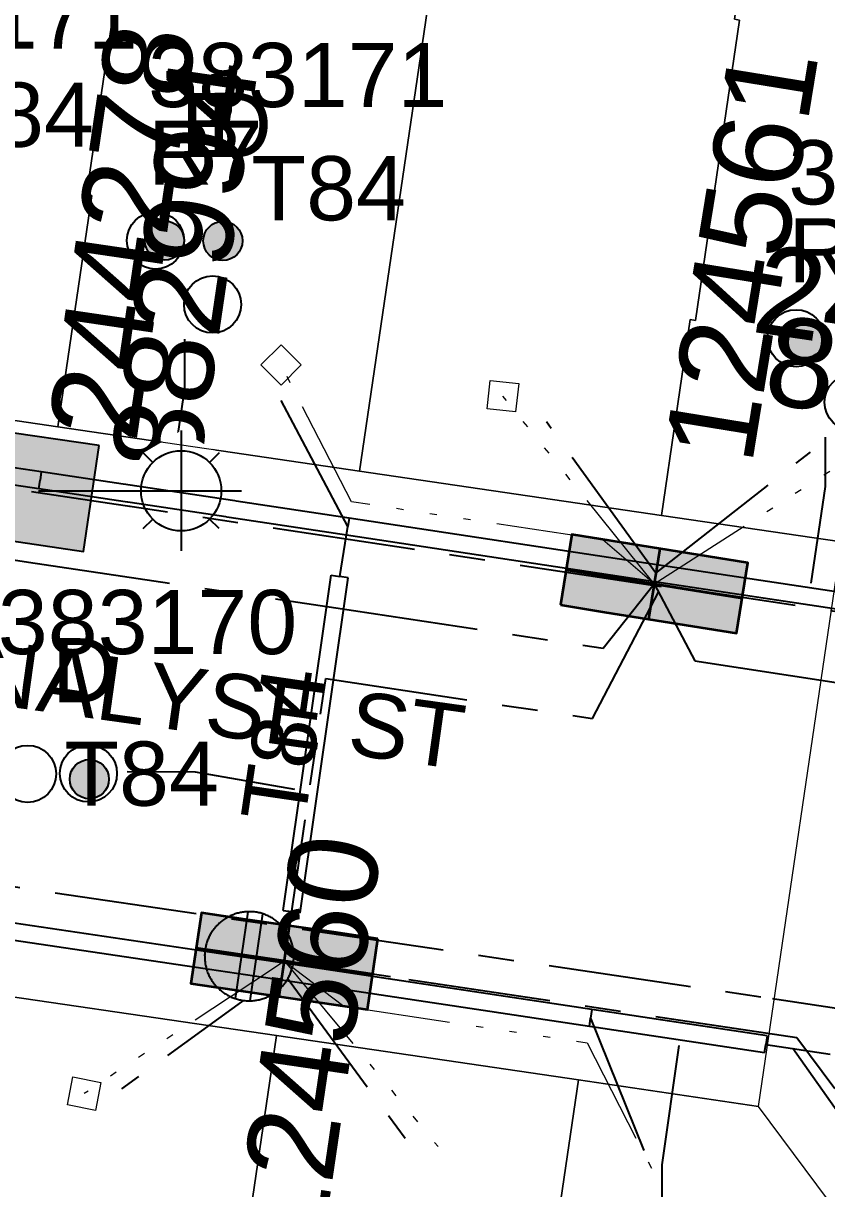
# Model space of a CAD drawing. Header units: metres. Extents: x 302924 to 304532, y 6268290 to 6269135.
# Drawn here: x 304028.84 to 304051.36, y 6268483.68 to 6268516.36 of the extents above; entities that cross this region are included whole.
import ezdxf
from ezdxf.enums import TextEntityAlignment as Align

# ---------------------------------------------------------------- set-up
doc = ezdxf.new("R2010")
doc.units = ezdxf.units.M
doc.linetypes.add('Cable Exist UG', pattern=[7, 4, -1, 1, -1])
doc.linetypes.add('PHANTOMX2', pattern=[6.6, 3, -0.75, 0.2, -0.75, 0.2, -0.75, 0.2, -0.75])
doc.layers.get('0').update_dxf_attribs({"color": 6})
for name, color, linetype, lineweight in [('_User Miscellaneous1', 30, 'Continuous', 13), ('_User Miscellaneous5', 121, 'Continuous', 13), ('_User_HV_Exist', 1, 'Continuous', 35), ('_User_LV_Exist', 5, 'Continuous', 35), ('Cadastre Roads_SP_EXT', 218, 'Continuous', 15), ('Mains_HV_EXT', 13, 'Continuous', 25), ('Mains_LV_EXT', 163, 'Continuous', 25), ('Mains_LV_SL_EXT', 135, 'Continuous', 25), ('Services_SP_EXT', 42, 'PHANTOMX2', 20)]:
    doc.layers.add(name, color=color, linetype=linetype, lineweight=lineweight)
for name, color, linetype in [('Duct_SP_EXT', 30, 'Continuous'), ('Equip_LV_EXT', 7, 'Continuous'), ('Equip_SP_SL_EXT', 7, 'Continuous'), ('SupportsUG_SP_LV_EXT', 7, 'Continuous'), ('SupportsUG_SP_LV_SL_EXT', 7, 'Continuous'), ('Trench_SP_EXT', 7, 'Continuous')]:
    doc.layers.add(name, color=color, linetype=linetype)
doc.styles.add('COLUMN_LABEL', font='arial.ttf', dxfattribs={"height": 2})
doc.styles.add('iecARIAL', font='arial.ttf', dxfattribs={"height": 2})
doc.styles.add('POLE_LABEL', font='arial.ttf', dxfattribs={"height": 2})
doc.styles.add('SL_LABEL', font='arial.ttf', dxfattribs={"height": 2})
doc.styles.get("Standard").update_dxf_attribs({"font": 'arial.ttf'})

# ---------------------------------------------------------------- blocks, each defined once
blk = doc.blocks.new('COLUMN_EXT')
blk.add_hatch(color=256).paths.add_polyline_path([(1.5, -1.5), (1.5, 1.5), (-1.5, 1.5), (-1.5, -1.5)])
blk.add_lwpolyline([(1.5, 1.5), (-1.5, 1.5), (-1.5, -1.5), (1.5, -1.5)], close=True)
at = {"flags": 1}
blk.add_attdef('Z', (-1.813, 2.351), '', height=0.2, rotation=180, dxfattribs=at)
at = {"flags": 9}
for tag, p in [('NOTES', (-1.813, 2)), ('STREETNAME', (-1.813, 1.6)), ('SUBURB', (-1.813, 1.8)), ('LOCATION', (-1.813, 1.4)), ('LEGEND', (-1.813, 1.2)), ('USAGE', (-1.813, 1)), ('OWNED_BY', (-1.813, 0.6)), ('STATE', (-1.813, 0.8)), ('COLUMN_TYPE', (-1.813, 0.4))]:
    blk.add_attdef(tag, text='', height=0.2, rotation=180, dxfattribs=at).set_placement(p, align=Align.MIDDLE_LEFT)
for tag, style, p in [('STREET_CODE', 'COLUMN_LABEL', (-1.813, 0.2)), ('STRUCTURE_PLANT_NUMBER', 'POLE_LABEL', (-1.813, -0.031))]:
    blk.add_attdef(tag, text='', height=0.2, rotation=180, dxfattribs=dict(at, style=style)).set_placement(p, align=Align.MIDDLE_LEFT)
at = {"style": 'COLUMN_LABEL', "width": 0.9, "flags": 8}
blk.add_attdef('ASSET_NUM', text='', height=2, rotation=270, dxfattribs=at).set_placement((2, -4), align=Align.MIDDLE_LEFT)
blk = doc.blocks.new('PILLAR_EXT')
blk.add_hatch(color=256).paths.add_polyline_path([(-2.5, 1), (-2.5, -1), (2.5, -1), (2.5, 1)])
for p, q in [((0, 1), (0, -1)), ((-2.5, 0), (2.5, 0))]:
    blk.add_line(p, q)
at = {"ltscale": 10}
blk.add_line((2.5, 0), (-2.5, 0), dxfattribs=at)
blk.add_lwpolyline([(-2.5, -1), (-1.25, -1), (1.25, -1), (2.5, -1), (2.5, 1), (-2.5, 1)], close=True)
at = {"width": 0.9, "flags": 8}
blk.add_attdef('ASSET_NUM', text='', height=2, rotation=90, dxfattribs=at).set_placement((-2, 4), align=Align.MIDDLE_LEFT)
for tag, p, flags in [('OWNED_BY', (0, -0.2), 9), ('STATE', (0, -0.4), 9), ('SUPPORT_TYPE', (0, -0.6), 9), ('USAGE', (0, -0.8), 9), ('LEGEND', (0, -1), 9), ('LOCATION', (0, -1.2), 9), ('NOTES', (0, -1.4), 9), ('STREETNAME', (0, -1.8), 9), ('PARENT', (0, -1.6), 9), ('SUBURB', (0, -2), 1)]:
    blk.add_attdef(tag, p, '', height=0.2, dxfattribs=dict(flags=flags))
blk = doc.blocks.new('DUCT_EXT')
blk.add_circle((0, 0.8), 0.8)
at = {"flags": 1}
blk.add_attdef('Z', (0, 0), '', height=0.2, dxfattribs=at)
at = {"flags": 9}
for tag, p in [('DUCT_CODE', (0, 0)), ('XSECT_TYPE', (0, -0.2)), ('FB_REFERENCE', (0, -0.4)), ('STATE', (0, -0.6)), ('NOTES', (0, -0.8))]:
    blk.add_attdef(tag, text='', height=0.2, dxfattribs=at).set_placement(p, align=Align.MIDDLE_LEFT)
blk = doc.blocks.new('SL_LANTERN_EXT')
at = {"flags": 9}
for tag, p in [('LRATECODE', (-7.4, 0)), ('LOUTREACHVOCAB', (-7.2, 0)), ('LOUTREACH', (-7, 0)), ('LANTNUMBER', (-6.6, 0)), ('LNEW', (-6.4, 0)), ('LMASTVOCAB', (-6.2, 0)), ('LMAST', (-6, 0)), ('LLAMPVOCAB', (-5.8, 0)), ('LLAMP', (-5.6, 0)), ('LEXIST', (-5.4, 0)), ('LCHARGE3PERCENT', (-5.2, 0)), ('LCHARGE3', (-5, 0)), ('LCHARGE2PERCENT', (-4.8, 0)), ('LCHARGE2', (-4.6, 0)), ('LCHARGE1PERCENT', (-4.4, 0)), ('LCHARGE1', (-4.2, 0)), ('LCATEGORY', (-4, 0)), ('LBRACKETVOCAB', (-3.8, 0)), ('LBRACKET', (-3.6, 0)), ('LKINGHEIGHT', (-3.4, 0)), ('CREPLACE', (-3.2, 0)), ('CREMOVE', (-3, 0)), ('CNUMBER', (-2.8, 0)), ('CNEW', (-2.6, 0)), ('CEXIST', (-2.4, 0)), ('USAGE', (-2.2, 0)), ('STATE', (-2, 0)), ('OWNED_BY', (-1.8, 0)), ('ORIENTATION', (-1.6, 0)), ('OPERATING_VOLTAGE', (-1.4, 0)), ('NO_PHASES', (-1.2, 0)), ('LANTERN_TYPE', (-1, 0)), ('LANTERN_PURPOSE', (-0.8, 0)), ('CONTROL_TYPE', (-0.6, 0)), ('CONSTRUCTED_VOLTAGE', (-0.4, 0))]:
    blk.add_attdef(tag, text='', height=0.001, rotation=270, dxfattribs=at).set_placement(p, align=Align.MIDDLE_LEFT)
at = {"style": 'SL_LABEL', "flags": 9}
blk.add_attdef('STREET_CODE', text='', height=0.001, rotation=270, dxfattribs=at).set_placement((0.001, 0), align=Align.MIDDLE_LEFT)
at = {"flags": 1}
blk.add_attdef('Z', (0, 0), '', height=0.001, rotation=270, dxfattribs=at)
at = {"width": 0.9}
blk.add_attdef('LNUMBER', text='', height=1, dxfattribs=at).set_placement((7, -1), align=Align.MIDDLE_LEFT)
at = {"flags": 9}
for tag, p in [('LREMOVE', (0, -7.6)), ('LREPLACE', (0, -7.8)), ('LTYPE', (0, -8)), ('LTYPEVOCAB', (0, -8.2)), ('LEGEND', (0, -8.4)), ('SUBURB', (0, -8.6)), ('STREETNAME', (0, -8.8)), ('LOCATION', (0, -9)), ('NOTES', (0, -9.2)), ('MAINTAINED_BY', (0, -9.863))]:
    blk.add_attdef(tag, text='', height=0.001, dxfattribs=at).set_placement(p, align=Align.MIDDLE_LEFT)
blk.add_attdef('OPERATED_BY', (0, -9.607), '', height=0.001, dxfattribs=at)
at = {"transparency": 33554687}
blk.add_wipeout([(5.688, 0), (5.061, -1.061), (4, -1.688), (2.939, -1.061), (2.313, 0), (2.939, 1.061), (4, 1.687), (5.061, 1.061)], dxfattribs=at)
for p, q in [((4, 1.687), (4, 0)), ((2.939, 1.061), (3.205, 0.795)), ((5.061, 1.061), (4.795, 0.795)), ((0, 0), (4, 0)), ((4, 0), (5.688, 0)), ((4, 0), (4, -1.688)), ((2.939, -1.061), (3.205, -0.795)), ((5.061, -1.061), (4.795, -0.795))]:
    blk.add_line(p, q)
blk.add_circle((4, 0), 1.125)
blk = doc.blocks.new('CCP_EXT')
at = {"flags": 9}
for tag, p in [('OWNED_BY', (0, -1)), ('USAGE', (0, -1.2)), ('LEGEND', (0, -1.4)), ('LIFE_SUPPORT', (0, -1.6)), ('STATE', (0, -1.8)), ('NOTES', (0, -2))]:
    blk.add_attdef(tag, text='', height=0.2, dxfattribs=at).set_placement(p, align=Align.MIDDLE_LEFT)
at = {"transparency": 33554687}
blk.add_wipeout([(0, 0.566), (0.566, 0), (0, -0.566), (-0.566, 0)], dxfattribs=at)
blk.add_lwpolyline([(-0.566, 0), (0, 0.566), (0.566, 0), (0, -0.566), (-0.566, 0)])
at = {"flags": 1}
blk.add_attdef('Z', (0, 0), '', height=0.2, dxfattribs=at)
at = {"flags": 9}
for tag, p in [('CCP_TYPE', (0, 0)), ('CONSTRUCTED_VOLTAGE', (0, -0.2)), ('NO_PHASES', (0, -0.4)), ('OPERATING_VOLTAGE', (0, -0.6)), ('ORIENTATION', (0, -0.8))]:
    blk.add_attdef(tag, text='', height=0.2, dxfattribs=at).set_placement(p, align=Align.MIDDLE_LEFT)
blk = doc.blocks.new('LV_UG_LINKS_CLOSED_EXT')
at = {"layer": 'Equip_LV_EXT'}
for tag, flags, p in [('ACTUAL_STATUS', 9, (3, -2)), ('CONSTRUCTED_VOLTAGE', 9, (3, -2.2)), ('OPERATING_VOLTAGE', 9, (3, -2.6)), ('NO_PHASES', 9, (3, -2.4)), ('ORIENTATION', 9, (3, -2.8)), ('STATE', 9, (3, -3)), ('SWITCH_TYPE', 9, (3, -3.2)), ('USAGE', 9, (3, -3.4)), ('NOTES', 9, (3, -3.6)), ('OWNED_BY', 9, (3, -3.8)), ('OPERATED_BY', 9, (3, -4)), ('MAINTAINED_BY', 9, (3, -4.2)), ('TYPE', 9, (3, -4.6)), ('NUMBER_OF_PHASES', 9, (3, -4.4)), ('Z', 1, (3, -4.8))]:
    blk.add_attdef(tag, text='', height=0.2, dxfattribs=dict(at, flags=flags)).set_placement(p, align=Align.MIDDLE_LEFT)
at = {"transparency": 33554687}
blk.add_wipeout([(4, 1.25), (3.969, 1.25), (3.939, 1.248), (3.908, 1.247), (3.877, 1.244), (3.847, 1.241), (3.817, 1.236), (3.786, 1.232), (3.756, 1.226), (3.726, 1.22), (3.696, 1.213), (3.667, 1.205), (3.637, 1.196), (3.608, 1.187), (3.579, 1.177), (3.55, 1.166), (3.522, 1.155), (3.493, 1.143), (3.466, 1.13), (3.438, 1.117), (3.411, 1.102), (3.384, 1.088), (3.357, 1.072), (3.331, 1.056), (3.306, 1.039), (3.28, 1.022), (3.255, 1.004), (3.231, 0.985), (3.207, 0.966), (3.184, 0.947), (3.161, 0.926), (3.138, 0.905), (3.116, 0.884), (3.095, 0.862), (3.074, 0.839), (3.053, 0.816), (3.034, 0.793), (3.015, 0.769), (2.996, 0.745), (2.978, 0.72), (2.961, 0.694), (2.944, 0.669), (2.928, 0.643), (2.912, 0.616), (2.898, 0.589), (2.883, 0.562), (2.87, 0.534), (2.857, 0.507), (2.845, 0.478), (2.834, 0.45), (2.823, 0.421), (2.813, 0.392), (2.804, 0.363), (2.795, 0.333), (2.787, 0.304), (2.78, 0.274), (2.774, 0.244), (2.768, 0.214), (2.764, 0.183), (2.759, 0.153), (2.756, 0.123), (2.753, 0.092), (2.752, 0.061), (2.75, 0.031), (2.75, 0), (2.75, -0.031), (2.752, -0.061), (2.753, -0.092), (2.756, -0.123), (2.759, -0.153), (2.764, -0.183), (2.768, -0.214), (2.774, -0.244), (2.78, -0.274), (2.787, -0.304), (2.795, -0.333), (2.804, -0.363), (2.813, -0.392), (2.823, -0.421), (2.834, -0.45), (2.845, -0.478), (2.857, -0.507), (2.87, -0.534), (2.883, -0.562), (2.898, -0.589), (2.912, -0.616), (2.928, -0.643), (2.944, -0.669), (2.961, -0.694), (2.978, -0.72), (2.996, -0.745), (3.015, -0.769), (3.034, -0.793), (3.053, -0.816), (3.074, -0.839), (3.095, -0.862), (3.116, -0.884), (3.138, -0.905), (3.161, -0.926), (3.184, -0.947), (3.207, -0.966), (3.231, -0.985), (3.255, -1.004), (3.28, -1.022), (3.306, -1.039), (3.331, -1.056), (3.357, -1.072), (3.384, -1.088), (3.411, -1.102), (3.438, -1.117), (3.466, -1.13), (3.493, -1.143), (3.522, -1.155), (3.55, -1.166), (3.579, -1.177), (3.608, -1.187), (3.637, -1.196), (3.667, -1.205), (3.696, -1.213), (3.726, -1.22), (3.756, -1.226), (3.786, -1.232), (3.817, -1.236), (3.847, -1.241), (3.877, -1.244), (3.908, -1.247), (3.939, -1.248), (3.969, -1.25), (4, -1.25), (4.031, -1.25), (4.061, -1.248), (4.092, -1.247), (4.123, -1.244), (4.153, -1.241), (4.183, -1.236), (4.214, -1.232), (4.244, -1.226), (4.274, -1.22), (4.304, -1.213), (4.333, -1.205), (4.363, -1.196), (4.392, -1.187), (4.421, -1.177), (4.45, -1.166), (4.478, -1.155), (4.507, -1.143), (4.534, -1.13), (4.562, -1.117), (4.589, -1.102), (4.616, -1.088), (4.643, -1.072), (4.669, -1.056), (4.694, -1.039), (4.72, -1.022), (4.745, -1.004), (4.769, -0.985), (4.793, -0.966), (4.816, -0.947), (4.839, -0.926), (4.862, -0.905), (4.884, -0.884), (4.905, -0.862), (4.926, -0.839), (4.947, -0.816), (4.966, -0.793), (4.985, -0.769), (5.004, -0.745), (5.022, -0.72), (5.039, -0.694), (5.056, -0.669), (5.072, -0.643), (5.088, -0.616), (5.102, -0.589), (5.117, -0.562), (5.13, -0.534), (5.143, -0.507), (5.155, -0.478), (5.166, -0.45), (5.177, -0.421), (5.187, -0.392), (5.196, -0.363), (5.205, -0.333), (5.213, -0.304), (5.22, -0.274), (5.226, -0.244), (5.232, -0.214), (5.236, -0.183), (5.241, -0.153), (5.244, -0.123), (5.247, -0.092), (5.248, -0.061), (5.25, -0.031), (5.25, 0), (5.25, 0.031), (5.248, 0.061), (5.247, 0.092), (5.244, 0.123), (5.241, 0.153), (5.236, 0.183), (5.232, 0.214), (5.226, 0.244), (5.22, 0.274), (5.213, 0.304), (5.205, 0.333), (5.196, 0.363), (5.187, 0.392), (5.177, 0.421), (5.166, 0.45), (5.155, 0.478), (5.143, 0.507), (5.13, 0.534), (5.117, 0.562), (5.102, 0.589), (5.088, 0.616), (5.072, 0.643), (5.056, 0.669), (5.039, 0.694), (5.022, 0.72), (5.004, 0.745), (4.985, 0.769), (4.966, 0.793), (4.947, 0.816), (4.926, 0.839), (4.905, 0.862), (4.884, 0.884), (4.862, 0.905), (4.839, 0.926), (4.816, 0.947), (4.793, 0.966), (4.769, 0.985), (4.745, 1.004), (4.72, 1.022), (4.694, 1.039), (4.669, 1.056), (4.643, 1.072), (4.616, 1.088), (4.589, 1.102), (4.562, 1.117), (4.534, 1.13), (4.507, 1.143), (4.478, 1.155), (4.45, 1.166), (4.421, 1.177), (4.392, 1.187), (4.363, 1.196), (4.333, 1.205), (4.304, 1.213), (4.274, 1.22), (4.244, 1.226), (4.214, 1.232), (4.183, 1.236), (4.153, 1.241), (4.123, 1.244), (4.092, 1.247), (4.061, 1.248), (4.031, 1.25)], dxfattribs=at).dxf.layer = 'Equip_LV_EXT'
at = {"layer": 'Equip_LV_EXT'}
for p, q in [((3.792, 1.232), (3.792, -1.232)), ((4.208, 1.232), (4.208, -1.232))]:
    blk.add_line(p, q, dxfattribs=at)
at = {"layer": 'Equip_LV_EXT', "flags": 128}
blk.add_lwpolyline([(4, 1.25), (3.969, 1.25), (3.939, 1.248), (3.908, 1.247), (3.877, 1.244), (3.847, 1.241), (3.817, 1.236), (3.786, 1.232), (3.756, 1.226), (3.726, 1.22), (3.696, 1.213), (3.667, 1.205), (3.637, 1.196), (3.608, 1.187), (3.579, 1.177), (3.55, 1.166), (3.522, 1.155), (3.493, 1.143), (3.466, 1.13), (3.438, 1.117), (3.411, 1.102), (3.384, 1.088), (3.357, 1.072), (3.331, 1.056), (3.306, 1.039), (3.28, 1.022), (3.255, 1.004), (3.231, 0.985), (3.207, 0.966), (3.184, 0.947), (3.161, 0.926), (3.138, 0.905), (3.116, 0.884), (3.095, 0.862), (3.074, 0.839), (3.053, 0.816), (3.034, 0.793), (3.015, 0.769), (2.996, 0.745), (2.978, 0.72), (2.961, 0.694), (2.944, 0.669), (2.928, 0.643), (2.912, 0.616), (2.898, 0.589), (2.883, 0.562), (2.87, 0.534), (2.857, 0.507), (2.845, 0.478), (2.834, 0.45), (2.823, 0.421), (2.813, 0.392), (2.804, 0.363), (2.795, 0.333), (2.787, 0.304), (2.78, 0.274), (2.774, 0.244), (2.768, 0.214), (2.764, 0.183), (2.759, 0.153), (2.756, 0.123), (2.753, 0.092), (2.752, 0.061), (2.75, 0.031), (2.75, 0), (2.75, -0.031), (2.752, -0.061), (2.753, -0.092), (2.756, -0.123), (2.759, -0.153), (2.764, -0.183), (2.768, -0.214), (2.774, -0.244), (2.78, -0.274), (2.787, -0.304), (2.795, -0.333), (2.804, -0.363), (2.813, -0.392), (2.823, -0.421), (2.834, -0.45), (2.845, -0.478), (2.857, -0.507), (2.87, -0.534), (2.883, -0.562), (2.898, -0.589), (2.912, -0.616), (2.928, -0.643), (2.944, -0.669), (2.961, -0.694), (2.978, -0.72), (2.996, -0.745), (3.015, -0.769), (3.034, -0.793), (3.053, -0.816), (3.074, -0.839), (3.095, -0.862), (3.116, -0.884), (3.138, -0.905), (3.161, -0.926), (3.184, -0.947), (3.207, -0.966), (3.231, -0.985), (3.255, -1.004), (3.28, -1.022), (3.306, -1.039), (3.331, -1.056), (3.357, -1.072), (3.384, -1.088), (3.411, -1.102), (3.438, -1.117), (3.466, -1.13), (3.493, -1.143), (3.522, -1.155), (3.55, -1.166), (3.579, -1.177), (3.608, -1.187), (3.637, -1.196), (3.667, -1.205), (3.696, -1.213), (3.726, -1.22), (3.756, -1.226), (3.786, -1.232), (3.817, -1.236), (3.847, -1.241), (3.877, -1.244), (3.908, -1.247), (3.939, -1.248), (3.969, -1.25), (4, -1.25), (4.031, -1.25), (4.061, -1.248), (4.092, -1.247), (4.123, -1.244), (4.153, -1.241), (4.183, -1.236), (4.214, -1.232), (4.244, -1.226), (4.274, -1.22), (4.304, -1.213), (4.333, -1.205), (4.363, -1.196), (4.392, -1.187), (4.421, -1.177), (4.45, -1.166), (4.478, -1.155), (4.507, -1.143), (4.534, -1.13), (4.562, -1.117), (4.589, -1.102), (4.616, -1.088), (4.643, -1.072), (4.669, -1.056), (4.694, -1.039), (4.72, -1.022), (4.745, -1.004), (4.769, -0.985), (4.793, -0.966), (4.816, -0.947), (4.839, -0.926), (4.862, -0.905), (4.884, -0.884), (4.905, -0.862), (4.926, -0.839), (4.947, -0.816), (4.966, -0.793), (4.985, -0.769), (5.004, -0.745), (5.022, -0.72), (5.039, -0.694), (5.056, -0.669), (5.072, -0.643), (5.088, -0.616), (5.102, -0.589), (5.117, -0.562), (5.13, -0.534), (5.143, -0.507), (5.155, -0.478), (5.166, -0.45), (5.177, -0.421), (5.187, -0.392), (5.196, -0.363), (5.205, -0.333), (5.213, -0.304), (5.22, -0.274), (5.226, -0.244), (5.232, -0.214), (5.236, -0.183), (5.241, -0.153), (5.244, -0.123), (5.247, -0.092), (5.248, -0.061), (5.25, -0.031), (5.25, 0), (5.25, 0.031), (5.248, 0.061), (5.247, 0.092), (5.244, 0.123), (5.241, 0.153), (5.236, 0.183), (5.232, 0.214), (5.226, 0.244), (5.22, 0.274), (5.213, 0.304), (5.205, 0.333), (5.196, 0.363), (5.187, 0.392), (5.177, 0.421), (5.166, 0.45), (5.155, 0.478), (5.143, 0.507), (5.13, 0.534), (5.117, 0.562), (5.102, 0.589), (5.088, 0.616), (5.072, 0.643), (5.056, 0.669), (5.039, 0.694), (5.022, 0.72), (5.004, 0.745), (4.985, 0.769), (4.966, 0.793), (4.947, 0.816), (4.926, 0.839), (4.905, 0.862), (4.884, 0.884), (4.862, 0.905), (4.839, 0.926), (4.816, 0.947), (4.793, 0.966), (4.769, 0.985), (4.745, 1.004), (4.72, 1.022), (4.694, 1.039), (4.669, 1.056), (4.643, 1.072), (4.616, 1.088), (4.589, 1.102), (4.562, 1.117), (4.534, 1.13), (4.507, 1.143), (4.478, 1.155), (4.45, 1.166), (4.421, 1.177), (4.392, 1.187), (4.363, 1.196), (4.333, 1.205), (4.304, 1.213), (4.274, 1.22), (4.244, 1.226), (4.214, 1.232), (4.183, 1.236), (4.153, 1.241), (4.123, 1.244), (4.092, 1.247), (4.061, 1.248), (4.031, 1.25)], close=True, dxfattribs=at)
blk = doc.blocks.new('CABLE_LARGE_EXT')
h = blk.add_hatch(color=256)
edge = h.paths.add_edge_path()
edge.add_arc((0, 0.55), 0.55, 0, 360)
blk.add_circle((0, 0.55), 0.55)
at = {"flags": 1}
blk.add_attdef('Z', (0, 0), '', height=0.2, dxfattribs=at)
at = {"flags": 9}
for tag, p in [('COND_CODE', (0, 0)), ('STATE', (0, -0.4)), ('FB_REFERENCE', (0, -0.2)), ('XSECT_SIZE', (0, -0.6)), ('NOTES', (0, -0.8))]:
    blk.add_attdef(tag, text='', height=0.2, dxfattribs=at).set_placement(p, align=Align.MIDDLE_LEFT)

msp = doc.modelspace()

# ---------------------------------------------------------------- linework, layer by layer
at = {"layer": '_User Miscellaneous1', "transparency": 33554687}
for p, q in [((304029.3468, 6268503.7887), (304020.7416, 6268505.0478)), ((304029.2773, 6268503.3137), (304020.6721, 6268504.5729)), ((304029.3468, 6268503.7887), (304029.312, 6268503.5512)), ((304029.3478, 6268503.7885), (304029.312, 6268503.5512)), ((304037.9742, 6268502.4886), (304029.3478, 6268503.7885)), ((304029.2763, 6268503.3139), (304029.312, 6268503.5512)), ((304037.9027, 6268502.0139), (304029.2763, 6268503.3139)), ((304029.2773, 6268503.3137), (304029.312, 6268503.5512)), ((304037.9742, 6268502.4886), (304037.9384, 6268502.2512)), ((304037.9744, 6268502.4885), (304037.9384, 6268502.2512)), ((304046.6045, 6268501.1801), (304037.9744, 6268502.4885)), ((304037.9024, 6268502.0139), (304037.9384, 6268502.2512)), ((304046.5325, 6268500.7055), (304037.9024, 6268502.0139)), ((304037.9027, 6268502.0139), (304037.9384, 6268502.2512)), ((304046.6045, 6268501.1801), (304046.5685, 6268500.9428)), ((304046.6044, 6268501.1801), (304046.5685, 6268500.9428)), ((304052.1253, 6268500.346), (304046.6044, 6268501.1801)), ((304036.1267, 6268491.4875), (304037.4737, 6268500.8843)), ((304036.6019, 6268491.4194), (304037.9489, 6268500.8162)), ((304037.4737, 6268500.8843), (304037.7113, 6268500.8502)), ((304037.9489, 6268500.8162), (304037.7113, 6268500.8502)), ((304046.5325, 6268500.7055), (304046.5685, 6268500.9428)), ((304046.5327, 6268500.7055), (304046.5685, 6268500.9428)), ((304052.2502, 6268499.8417), (304046.5327, 6268500.7055)), ((304036.1531, 6268490.0061), (304026.0521, 6268491.5006)), ((304036.1267, 6268491.4875), (304036.3643, 6268491.4534)), ((304036.6019, 6268491.4194), (304036.3643, 6268491.4534)), ((304036.0829, 6268489.5312), (304025.9817, 6268491.0258)), ((304036.1531, 6268490.0061), (304036.118, 6268489.7686)), ((304036.1538, 6268490.006), (304036.118, 6268489.7686)), ((304044.7805, 6268488.7055), (304036.1538, 6268490.006)), ((304036.0822, 6268489.5313), (304036.118, 6268489.7686)), ((304036.0829, 6268489.5312), (304036.118, 6268489.7686)), ((304044.709, 6268488.2309), (304036.0822, 6268489.5313)), ((304044.7803, 6268488.7055), (304044.7447, 6268488.4682)), ((304044.7805, 6268488.7055), (304044.7447, 6268488.4682)), ((304049.6932, 6268487.969), (304044.7803, 6268488.7055)), ((304044.709, 6268488.2309), (304044.7447, 6268488.4682)), ((304044.7092, 6268488.2308), (304044.7447, 6268488.4682)), ((304049.6221, 6268487.4943), (304044.7092, 6268488.2308)), ((304049.6932, 6268487.969), (304049.6576, 6268487.7317)), ((304049.6221, 6268487.4943), (304049.6576, 6268487.7317))]:
    msp.add_line(p, q, dxfattribs=at)
at = {"layer": '_User Miscellaneous5', "linetype": 'Continuous', "transparency": 33554597}
for points in [[(304030.7622, 6268511.5318), (304030.6188, 6268511.5527), (304034.0286, 6268534.7546), (304029.4222, 6268535.432), (304025.4252, 6268536.0195), (304021.0636, 6268506.3356), (304029.8103, 6268505.0508), (304030.7622, 6268511.5318)], [(304042.631, 6268533.4908), (304034.0286, 6268534.7546), (304030.6188, 6268511.5527), (304030.7622, 6268511.5318), (304029.8103, 6268505.0508), (304038.2693, 6268503.8079), (304042.631, 6268533.4908)], [(304050.2138, 6268525.2801), (304048.6655, 6268525.5079), (304049.6861, 6268532.4538), (304042.631, 6268533.4908), (304038.2693, 6268503.8079), (304046.7292, 6268502.564), (304047.536, 6268508.0555), (304047.6794, 6268508.0345), (304048.9166, 6268516.4548), (304048.7732, 6268516.4757), (304049.2993, 6268520.0529), (304049.4426, 6268520.032), (304050.2138, 6268525.2801)], [(304061.084, 6268530.7788), (304049.6861, 6268532.4538), (304048.6655, 6268525.5079), (304050.2138, 6268525.2801), (304049.4426, 6268520.032), (304049.2993, 6268520.0529), (304048.7732, 6268516.4757), (304048.9166, 6268516.4548), (304047.6794, 6268508.0345), (304047.536, 6268508.0555), (304046.7292, 6268502.564), (304051.7757, 6268501.823), (304057.4488, 6268506.0418), (304061.084, 6268530.7788)], [(304035.9438, 6268487.9759), (304025.8515, 6268489.4588), (304021.5629, 6268460.2707), (304031.6551, 6268458.7878), (304035.9438, 6268487.9759)], [(304043.7358, 6268481.1906), (304043.5924, 6268481.2126), (304044.4036, 6268486.733), (304035.9438, 6268487.9759), (304031.6551, 6268458.7878), (304038.7101, 6268457.7508), (304039.7306, 6268464.6967), (304041.2788, 6268464.4699), (304041.9442, 6268468.9957), (304041.8008, 6268469.0176), (304042.3545, 6268472.7874), (304042.4978, 6268472.7664), (304043.7358, 6268481.1906)], [(304053.6685, 6268480.3121), (304049.4501, 6268485.992), (304044.4036, 6268486.733), (304043.5924, 6268481.2126), (304043.7358, 6268481.1906), (304042.4978, 6268472.7664), (304042.3545, 6268472.7874), (304041.8008, 6268469.0176), (304041.9442, 6268468.9957), (304041.2788, 6268464.4699), (304039.7306, 6268464.6967), (304038.7101, 6268457.7508), (304050.1079, 6268456.0768), (304053.6685, 6268480.3121)]]:
    msp.add_lwpolyline(points, close=True, dxfattribs=at)
at = {"layer": 'Duct_SP_EXT'}
for p, q in [((304037.9742, 6268502.4886), (304037.9384, 6268502.2512)), ((304037.9744, 6268502.4885), (304037.9384, 6268502.2512)), ((304046.6045, 6268501.1801), (304037.9744, 6268502.4885)), ((304037.9024, 6268502.0139), (304037.9384, 6268502.2512)), ((304046.5325, 6268500.7055), (304037.9024, 6268502.0139)), ((304037.9027, 6268502.0139), (304037.9384, 6268502.2512)), ((304046.6045, 6268501.1801), (304046.5685, 6268500.9428)), ((304046.6044, 6268501.1801), (304046.5685, 6268500.9428)), ((304052.1253, 6268500.346), (304046.6044, 6268501.1801)), ((304037.4737, 6268500.8843), (304037.7113, 6268500.8502)), ((304037.9489, 6268500.8162), (304037.7113, 6268500.8502)), ((304046.5325, 6268500.7055), (304046.5685, 6268500.9428)), ((304046.5327, 6268500.7055), (304046.5685, 6268500.9428)), ((304052.2502, 6268499.8417), (304046.5327, 6268500.7055)), ((304044.7803, 6268488.7055), (304044.7447, 6268488.4682)), ((304044.7805, 6268488.7055), (304044.7447, 6268488.4682)), ((304049.6932, 6268487.969), (304044.7803, 6268488.7055)), ((304044.709, 6268488.2309), (304044.7447, 6268488.4682)), ((304044.7092, 6268488.2308), (304044.7447, 6268488.4682)), ((304049.6221, 6268487.4943), (304044.7092, 6268488.2308)), ((304049.6932, 6268487.969), (304049.6576, 6268487.7317)), ((304049.6221, 6268487.4943), (304049.6576, 6268487.7317))]:
    msp.add_line(p, q, dxfattribs=at)
for points in [[(304033.3574, 6268507.505), (304033.3576, 6268506.1255), (304032.9592, 6268503.4088)], [(304051.3135, 6268504.7623), (304051.3163, 6268503.3798), (304050.92, 6268500.6604)], [(304031.7524, 6268495.3796), (304033.6565, 6268495.3766), (304036.4452, 6268494.8868)], [(304046.7488, 6268482.6517), (304046.7521, 6268484.3577), (304047.2232, 6268487.6962)]]:
    msp.add_lwpolyline(points, dxfattribs=at)
at = {"layer": 'Trench_SP_EXT', "linetype": 'Cable Exist UG'}
for points in [[(304046.5685, 6268500.9428), (304043.5072, 6268505.1842)], [(304037.7113, 6268500.8502), (304037.9384, 6268502.2513)], [(304036.3642, 6268491.4534), (304036.1179, 6268489.7687)], [(304036.1179, 6268489.7687), (304031.5954, 6268486.4876)], [(304036.1179, 6268489.7687), (304039.5464, 6268485.0998)], [(304044.7447, 6268488.4682), (304046.3789, 6268484.3845)], [(304049.6577, 6268487.7317), (304051.46, 6268487.4529)], [(304051.6916, 6268485.8064), (304050.4115, 6268487.6151)]]:
    msp.add_lwpolyline(points, dxfattribs=at)

# ---------------------------------------------------------------- block references
at = {"layer": 'Duct_SP_EXT', "rotation": 90.0000000000002}
for p in [(304033.3488, 6268510.2741), (304034.9488, 6268508.4819), (304051.3006, 6268507.5316), (304052.9039, 6268505.7386)]:
    msp.add_blockref('DUCT_EXT', p, dxfattribs=at)
at = {"layer": 'Duct_SP_EXT'}
for name, p in [('DUCT_EXT', (304028.9642, 6268494.5162)), ('DUCT_EXT', (304030.6684, 6268494.5293)), ('CABLE_LARGE_EXT', (304030.6941, 6268494.6187))]:
    msp.add_blockref(name, p, dxfattribs=at)
at = {"layer": 'SupportsUG_SP_LV_EXT'}
ref = msp.add_blockref('PILLAR_EXT', (304046.5256, 6268500.6443), dxfattribs=dict(at, rotation=350.8505177773274))
ref.add_attrib('ASSET_NUM', '124561', dxfattribs={"layer": '0', "height": 2.5, "rotation": 80.74521, "style": 'iecARIAL'}).set_placement((304048.0256, 6268504.1443), align=Align.MIDDLE_LEFT)
ref = msp.add_blockref('PILLAR_EXT', (304036.1616, 6268490.0657), dxfattribs=dict(at, rotation=171.6417284578743))
ref.add_attrib('ASSET_NUM', '124560', dxfattribs={"layer": '0', "height": 2.5, "rotation": 81.64173, "style": 'iecARIAL'}).set_placement((304037.6616, 6268493.5657), align=Align.MIDDLE_RIGHT)
at = {"layer": 'SupportsUG_SP_LV_SL_EXT'}
ref = msp.add_blockref('COLUMN_EXT', (304029.2682, 6268503.2548), dxfattribs=dict(at, rotation=351.6417387069054))
ref.add_attrib('ASSET_NUM', '882994', dxfattribs={"layer": '0', "height": 2.5, "rotation": 81.64174, "style": 'COLUMN_LABEL'}).set_placement((304031.2682, 6268504.0048), align=Align.TOP_LEFT)
ref = msp.add_blockref('COLUMN_EXT', (304059.4168, 6268505.7641), dxfattribs=dict(at, rotation=261.6417266702869))
ref.add_attrib('ASSET_NUM', '883006', dxfattribs={"layer": '0', "height": 2.5, "rotation": 351.64173, "style": 'COLUMN_LABEL'}).set_placement((304061.4168, 6268506.5141), align=Align.TOP_RIGHT)

# ---------------------------------------------------------------- texts
at = {"layer": '_User Miscellaneous1', "transparency": 33554687}
msp.add_text('ANNALYSE ST', height=1.8, rotation=352.05064, dxfattribs=at).set_placement((304023.8978, 6268497.832))
at = {"layer": '_User_HV_Exist', "transparency": 33554687}
msp.add_text('ANNALYSE ST', height=1.8, rotation=352.05064, dxfattribs=at).set_placement((304023.8978, 6268497.832))
at = {"layer": '_User_LV_Exist', "transparency": 33554687}
msp.add_text('ANNALYSE ST', height=1.8, rotation=352.05064, dxfattribs=at).set_placement((304023.8978, 6268497.832))
at = {"layer": 'Cadastre Roads_SP_EXT'}
msp.add_text('ANNALYSE ST', height=1.8, rotation=352.05064, dxfattribs=at).set_placement((304023.8978, 6268497.832))
at = {"layer": 'Duct_SP_EXT'}
for s, p in [('383171', (304023.6558, 6268515.6539)), ('383171', (304032.3414, 6268514.0151)), ('B', (304033.2521, 6268512.6131)), ('D', (304033.9982, 6268512.6148)), ('383171', (304050.2854, 6268511.2854)), ('T84', (304035.2364, 6268510.8385)), ('383170', (304028.1302, 6268498.6753)), ('D', (304029.6463, 6268497.3228)), ('T84', (304029.9898, 6268494.4228))]:
    msp.add_text(s, height=1.8, dxfattribs=at).set_placement(p)
at = {"layer": 'Mains_LV_EXT'}
msp.add_text('T84', height=1.8, rotation=81.64171, dxfattribs=at).set_placement((304036.7171, 6268493.8667))

# ---------------------------------------------------------------- next in the draw order: block references
at = {"layer": 'Equip_SP_SL_EXT'}
ref = msp.add_blockref('SL_LANTERN_EXT', (304029.2681, 6268503.2548), dxfattribs=at)
ref.add_attrib('ASSET_NUM', '244278', dxfattribs={"layer": '0', "height": 2.5, "rotation": 81.64174, "style": 'iecARIAL'}).set_placement((304030.7681, 6268504.7548), align=Align.MIDDLE_LEFT)
ref = msp.add_blockref('SL_LANTERN_EXT', (304059.4169, 6268505.7641), dxfattribs=at)
ref.add_attrib('ASSET_NUM', '244289', dxfattribs={"layer": '0', "height": 2.5, "rotation": 351.64173, "style": 'iecARIAL'}).set_placement((304060.9169, 6268507.2641), align=Align.MIDDLE_RIGHT)
at = {"layer": 'Services_SP_EXT'}
msp.add_blockref('CCP_EXT', (304036.0672, 6268506.7856), dxfattribs=at)
for p, rotation in [((304042.2874, 6268505.909), 308.8505181400984), ((304030.5487, 6268486.3515), 33.6417282958341)]:
    msp.add_blockref('CCP_EXT', p, dxfattribs=dict(at, rotation=rotation))

# ---------------------------------------------------------------- next in the draw order: linework, layer by layer
at = {"layer": 'Cadastre Roads_SP_EXT', "linetype": 'Continuous'}
msp.add_lwpolyline([(304051.7757, 6268501.823), (304046.7291, 6268502.564), (304038.2693, 6268503.8079), (304029.8103, 6268505.0508), (304021.0636, 6268506.3355), (304010.9713, 6268507.8184), (304003.056, 6268508.9819), (303998.3462, 6268509.6741), (303996.0198, 6268493.8431), (304000.7295, 6268493.1509), (304008.645, 6268491.9874), (304017.1049, 6268490.7445), (304025.8515, 6268489.4588), (304035.9437, 6268487.9759), (304044.4036, 6268486.733), (304049.4501, 6268485.992), (304051.7757, 6268501.823)], close=True, dxfattribs=at)
at = {"layer": 'Duct_SP_EXT'}
for p, q in [((304029.3468, 6268503.7887), (304020.7416, 6268505.0478)), ((304029.2773, 6268503.3137), (304020.6721, 6268504.5729)), ((304029.3468, 6268503.7887), (304029.312, 6268503.5512)), ((304029.3478, 6268503.7885), (304029.312, 6268503.5512)), ((304037.9742, 6268502.4886), (304029.3478, 6268503.7885)), ((304029.2763, 6268503.3139), (304029.312, 6268503.5512)), ((304037.9027, 6268502.0139), (304029.2763, 6268503.3139)), ((304029.2773, 6268503.3137), (304029.312, 6268503.5512))]:
    msp.add_line(p, q, dxfattribs=at)
at = {"layer": 'Mains_LV_EXT', "linetype": 'Cable Exist UG'}
for points in [[(304046.5256, 6268500.6443), (304047.6696, 6268498.4887), (304047.6696, 6268498.4887), (304052.7844, 6268497.697), (304061.3521, 6268503.096), (304061.9127, 6268505.9128), (304059.7056, 6268507.9052), (304059.7056, 6268507.9052), (304065.9244, 6268550.4961)], [(304010.4689, 6268505.992), (304013.5739, 6268505.5276), (304027.1334, 6268503.5), (304027.835, 6268501.4257), (304027.835, 6268501.4257), (304028.9881, 6268501.2573), (304037.6057, 6268499.9715), (304045.0928, 6268498.8435), (304046.5256, 6268500.6443)]]:
    msp.add_lwpolyline(points, dxfattribs=at)
at = {"layer": 'Mains_LV_SL_EXT', "linetype": 'Cable Exist UG'}
for points in [[(304046.5256, 6268500.6443), (304052.2694, 6268499.774), (304059.2041, 6268504.8997), (304059.4168, 6268505.7641)], [(304046.7257, 6268500.5641), (304029.0763, 6268503.2295)]]:
    msp.add_lwpolyline(points, dxfattribs=at)
at = {"layer": 'Services_SP_EXT'}
for points in [[(304046.5256, 6268500.6443), (304045.0831, 6268501.8775), (304045.0831, 6268501.8775), (304038.0398, 6268502.9447), (304036.0672, 6268506.7856)], [(304046.5256, 6268500.6443), (304042.2873, 6268505.909)], [(304046.5256, 6268500.6443), (304052.1867, 6268504.2818)]]:
    msp.add_lwpolyline(points, dxfattribs=at)
at = {"layer": 'Trench_SP_EXT', "linetype": 'Cable Exist UG'}
for points in [[(304037.9384, 6268502.2513), (304035.7676, 6268506.3749)], [(304046.5685, 6268500.9428), (304050.9064, 6268504.3402)]]:
    msp.add_lwpolyline(points, dxfattribs=at)

# ---------------------------------------------------------------- next in the draw order: block references
at = {"layer": '_User_LV_Exist'}
ref = msp.add_blockref('PILLAR_EXT', (304046.5256, 6268500.6443), dxfattribs=dict(at, rotation=350.8505177773274))
ref.add_attrib('ASSET_NUM', '124561', dxfattribs={"layer": '0', "height": 2.5, "rotation": 80.74521, "style": 'iecARIAL'}).set_placement((304048.0256, 6268504.1443), align=Align.MIDDLE_LEFT)
at = {"layer": 'Duct_SP_EXT', "rotation": 90.0000000000002}
for p in [(304033.3488, 6268510.2741), (304034.9874, 6268510.2629), (304051.3006, 6268507.5317)]:
    msp.add_blockref('CABLE_LARGE_EXT', p, dxfattribs=at)

# ---------------------------------------------------------------- next in the draw order: texts
at = {"layer": 'Duct_SP_EXT'}
for s, p in [('T84', (304026.4863, 6268512.9018)), ('R7', (304032.3332, 6268511.8374)), ('R7', (304050.2839, 6268509.0987))]:
    msp.add_text(s, height=1.8, dxfattribs=at).set_placement(p)

# ---------------------------------------------------------------- next in the draw order: block references
at = {"layer": 'Equip_LV_EXT', "rotation": 171.6416410844107}
msp.add_blockref('LV_UG_LINKS_CLOSED_EXT', (304039.1338, 6268489.6212), dxfattribs=at)

# ---------------------------------------------------------------- next in the draw order: linework, layer by layer
at = {"layer": 'Duct_SP_EXT'}
for p, q in [((304036.1267, 6268491.4875), (304037.4737, 6268500.8843)), ((304036.6019, 6268491.4194), (304037.9489, 6268500.8162)), ((304036.1531, 6268490.0061), (304026.0521, 6268491.5006)), ((304036.1267, 6268491.4875), (304036.3643, 6268491.4534)), ((304036.6019, 6268491.4194), (304036.3643, 6268491.4534)), ((304036.0829, 6268489.5312), (304025.9817, 6268491.0258)), ((304036.1531, 6268490.0061), (304036.118, 6268489.7686)), ((304036.1538, 6268490.006), (304036.118, 6268489.7686)), ((304044.7805, 6268488.7055), (304036.1538, 6268490.006)), ((304036.0822, 6268489.5313), (304036.118, 6268489.7686)), ((304036.0829, 6268489.5312), (304036.118, 6268489.7686)), ((304044.709, 6268488.2309), (304036.0822, 6268489.5313))]:
    msp.add_line(p, q, dxfattribs=at)
at = {"layer": 'Mains_HV_EXT', "linetype": 'Cable Exist UG'}
msp.add_lwpolyline([(303968.5191, 6268465.8014), (303970.3708, 6268465.5132), (303983.3569, 6268463.5843), (303983.3569, 6268463.5843), (303984.2463, 6268468.9989), (303987.5056, 6268491.364), (303995.1069, 6268497.0956), (304049.8457, 6268489.0167), (304049.8457, 6268489.0167), (304068.7516, 6268486.1934), (304068.7516, 6268486.1934), (304063.3256, 6268481.2604), (304059.3105, 6268454.1927), (304057.4798, 6268441.8457), (304054.7908, 6268423.6314), (304062.5735, 6268425.3531), (304064.205, 6268426.6078)], dxfattribs=at)
at = {"layer": 'Mains_LV_EXT', "linetype": 'Cable Exist UG'}
for points in [[(304036.1616, 6268490.0657), (304037.3185, 6268497.9873), (304037.3185, 6268497.9873), (304044.8012, 6268496.8666), (304046.7257, 6268500.5641)], [(304064.205, 6268426.6078), (304060.6374, 6268431.2404), (304060.6374, 6268431.2404), (304050.4315, 6268432.812), (304050.8067, 6268435.5561), (304050.8067, 6268435.5561), (304051.9983, 6268443.7137), (304055.4081, 6268467.565), (304053.8678, 6268468.3431), (304053.8678, 6268468.3431), (304055.7534, 6268480.8591), (304050.5273, 6268487.9157), (304039.1338, 6268489.6211), (304036.1616, 6268490.0657)]]:
    msp.add_lwpolyline(points, dxfattribs=at)
at = {"layer": 'Services_SP_EXT'}
for points in [[(304036.1616, 6268490.0657), (304030.5487, 6268486.3515)], [(304036.1616, 6268490.0657), (304040.4679, 6268484.8647)], [(304036.1616, 6268490.0657), (304037.8259, 6268488.8043), (304037.8259, 6268488.8043), (304044.6456, 6268487.7753), (304046.6179, 6268483.9287)]]:
    msp.add_lwpolyline(points, dxfattribs=at)

# ---------------------------------------------------------------- next in the draw order: block references
at = {"layer": '_User_LV_Exist'}
ref = msp.add_blockref('PILLAR_EXT', (304036.1616, 6268490.0657), dxfattribs=dict(at, rotation=171.6417284578743))
ref.add_attrib('ASSET_NUM', '124560', dxfattribs={"layer": '0', "height": 2.5, "rotation": 81.64173, "style": 'iecARIAL'}).set_placement((304037.6616, 6268493.5657), align=Align.MIDDLE_RIGHT)

doc.saveas('drawing.dxf')
